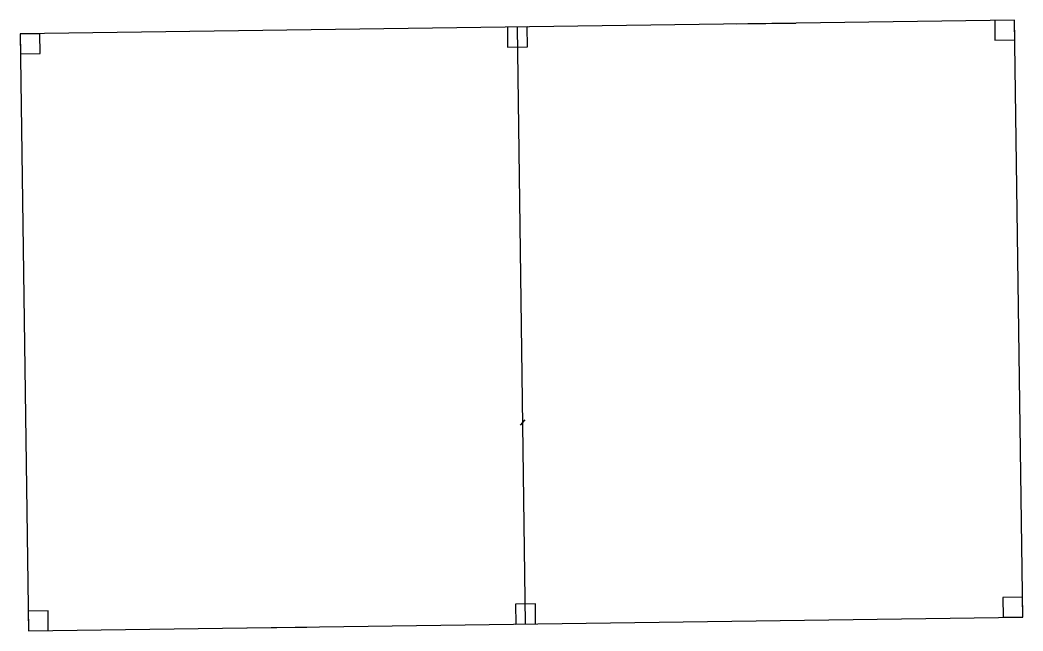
# Model space of a CAD drawing. Header units: metres. Extents: x -168 to 19998, y 0 to 12278.
import ezdxf

# ---------------------------------------------------------------- set-up
doc = ezdxf.new("R2010")
doc.units = ezdxf.units.M
for name, color, linetype in [('A-DOOR', 3, 'Continuous'), ('A-GLAZ', 4, 'Continuous'), ('A-WALL', 1, 'Continuous'), ('S-COL', 2, 'Continuous')]:
    doc.layers.add(name, color=color, linetype=linetype)

msp = doc.modelspace()

# ---------------------------------------------------------------- linework, layer by layer
at = {"layer": 'A-DOOR'}
msp.add_line((9893.181, 4138.534), (9991.775, 4239.92), dxfattribs=at)
at = {"layer": 'A-GLAZ'}
for p, q in [((14231.05, 12199.886), (15430.933, 12216.64)), ((4399.571, 61.434), (5599.454, 78.188))]:
    msp.add_line(p, q, dxfattribs=at)
at = {"layer": 'A-WALL'}
for p, q in [((19830.504, 12278.074), (-167.546, 11998.83)), ((9999.025, 139.622), (9831.479, 12138.452)), ((19998.05, 279.244), (19830.504, 12278.074)), ((-167.546, 11998.83), (0, 0)), ((0, 0), (19998.05, 279.244))]:
    msp.add_line(p, q, dxfattribs=at)
at = {"layer": 'S-COL'}
for points in [[(9637.083, 11735.699), (10037.044, 11741.284), (10031.46, 12141.245), (9631.499, 12135.66), (9637.083, 11735.699)], [(19436.128, 11872.528), (19836.089, 11878.113), (19830.504, 12278.074), (19430.543, 12272.489), (19436.128, 11872.528)], [(-161.961, 11598.869), (238, 11604.454), (232.415, 12004.415), (-167.546, 11998.83), (-161.961, 11598.869)], [(19598.089, 273.659), (19998.05, 279.244), (19992.466, 679.205), (19592.505, 673.62), (19598.089, 273.659)], [(0, 0), (399.961, 5.585), (394.376, 405.546), (-5.585, 399.961), (0, 0)], [(9799.045, 136.829), (10199.006, 142.414), (10193.421, 542.375), (9793.46, 536.79), (9799.045, 136.829)]]:
    msp.add_lwpolyline(points, close=True, dxfattribs=at)

doc.saveas('drawing.dxf')
